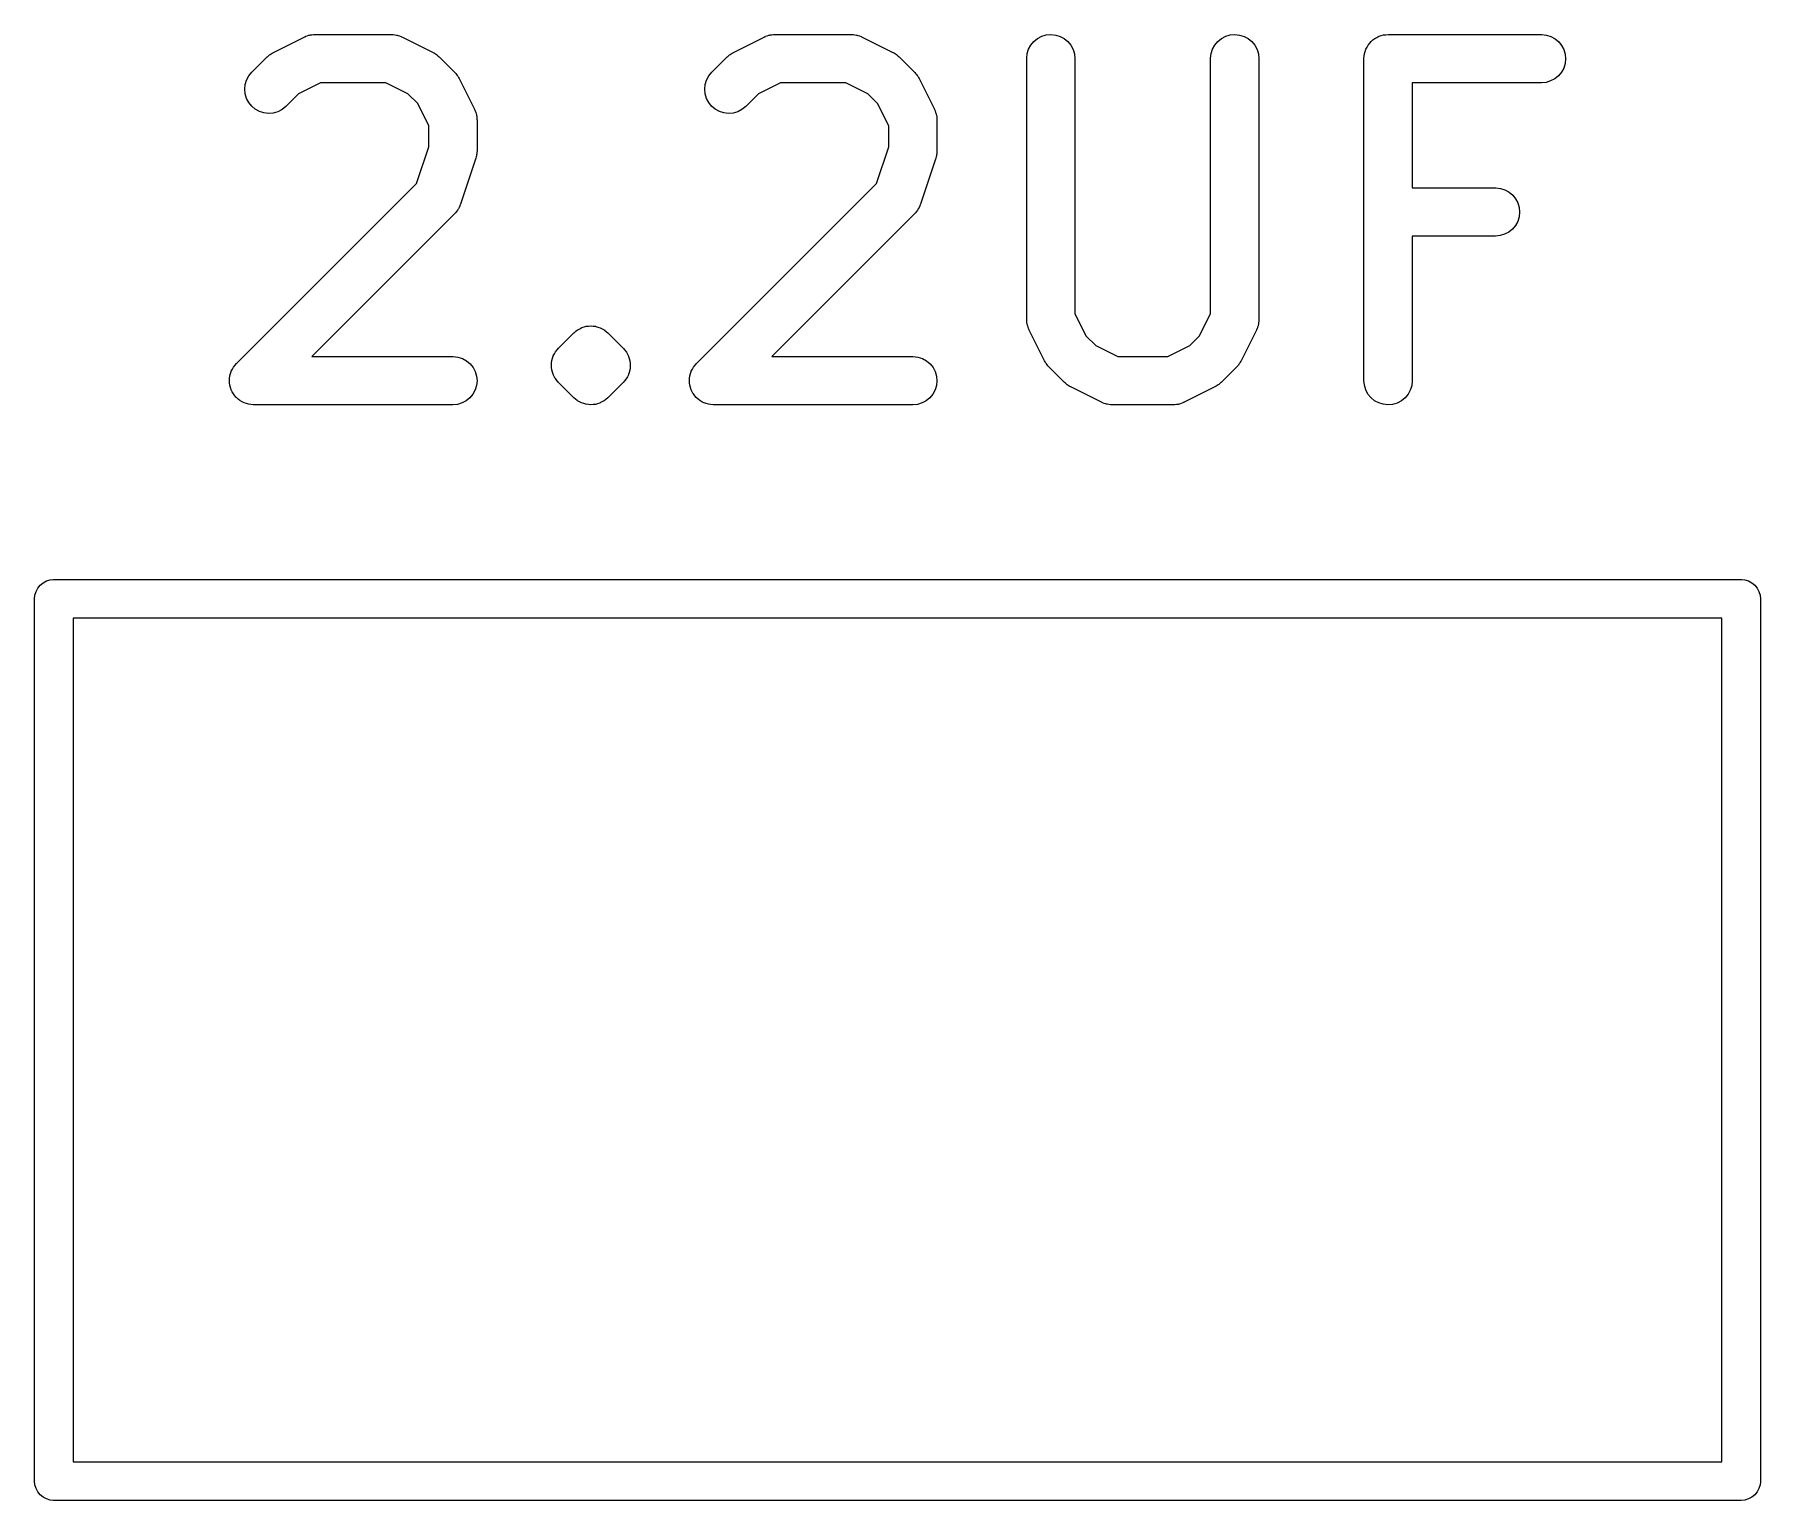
# Model space of a CAD drawing. Extents: x 34.9 to 107.5, y -97.9 to -39.6.
# Drawn here: x 62.83 to 68.19, y -46.64 to -42.09 of the extents above; entities that cross this region are included whole.
import ezdxf

# ---------------------------------------------------------------- set-up
doc = ezdxf.new("R2010")
doc.units = 0
doc.header["$MEASUREMENT"] = 0
doc.layers.add('BLACK', color=7, linetype='CONTINUOUS')

msp = doc.modelspace()

# ---------------------------------------------------------------- linework, layer by layer
at = {"layer": 'BLACK', "linetype": 'CONTINUOUS'}
for p, q in [((63.5737, -42.1449), (63.6689, -42.0973)), ((63.6689, -42.0973), (63.6699, -42.0968)), ((63.6699, -42.0968), (63.6719, -42.0961)), ((63.6719, -42.0961), (63.6739, -42.095)), ((63.6739, -42.095), (63.6788, -42.0936)), ((63.6788, -42.0936), (63.6836, -42.0918)), ((63.6836, -42.0918), (63.6858, -42.0914)), ((63.6858, -42.0914), (63.6879, -42.0908)), ((63.6879, -42.0908), (63.693, -42.0903)), ((63.693, -42.0903), (63.6981, -42.0895)), ((63.6981, -42.0895), (63.7003, -42.0896)), ((63.7003, -42.0896), (63.7025, -42.0894)), ((63.7025, -42.0894), (63.9406, -42.0894)), ((63.9406, -42.0894), (63.9416, -42.0894)), ((63.9416, -42.0894), (63.9438, -42.0896)), ((63.9438, -42.0896), (63.946, -42.0896)), ((63.946, -42.0896), (63.9511, -42.0904)), ((63.9511, -42.0904), (63.9562, -42.091)), ((63.9562, -42.091), (63.9583, -42.0917)), ((63.9583, -42.0917), (63.9604, -42.0921)), ((63.9604, -42.0921), (63.9652, -42.0939)), ((63.9652, -42.0939), (63.9701, -42.0954)), ((63.9701, -42.0954), (63.972, -42.0965)), ((63.972, -42.0965), (63.9741, -42.0973)), ((63.9741, -42.0973), (64.0694, -42.1449)), ((65.0023, -42.1449), (65.0975, -42.0973)), ((65.0975, -42.0973), (65.0984, -42.0968)), ((65.0984, -42.0968), (65.1005, -42.0961)), ((65.1005, -42.0961), (65.1025, -42.095)), ((65.1025, -42.095), (65.1074, -42.0936)), ((65.1074, -42.0936), (65.1122, -42.0918)), ((65.1122, -42.0918), (65.1144, -42.0914)), ((65.1144, -42.0914), (65.1165, -42.0908)), ((65.1165, -42.0908), (65.1216, -42.0903)), ((65.1216, -42.0903), (65.1266, -42.0895)), ((65.1266, -42.0895), (65.1289, -42.0896)), ((65.1289, -42.0896), (65.131, -42.0894)), ((65.131, -42.0894), (65.3691, -42.0894)), ((65.3691, -42.0894), (65.3702, -42.0894)), ((65.3702, -42.0894), (65.3724, -42.0896)), ((65.3724, -42.0896), (65.3746, -42.0896)), ((65.3746, -42.0896), (65.3796, -42.0904)), ((65.3796, -42.0904), (65.3847, -42.091)), ((65.3847, -42.091), (65.3868, -42.0917)), ((65.3868, -42.0917), (65.389, -42.0921)), ((65.389, -42.0921), (65.3938, -42.0939)), ((65.3938, -42.0939), (65.3987, -42.0954)), ((65.3987, -42.0954), (65.4006, -42.0965)), ((65.4006, -42.0965), (65.4027, -42.0973)), ((65.4027, -42.0973), (65.4979, -42.1449)), ((65.9193, -42.1348), (65.9263, -42.122)), ((65.9263, -42.122), (65.9357, -42.1108)), ((65.9357, -42.1108), (65.9471, -42.1016)), ((65.9471, -42.1016), (65.9601, -42.0948)), ((65.9601, -42.0948), (65.9741, -42.0907)), ((65.9741, -42.0907), (65.9887, -42.0894)), ((65.9887, -42.0894), (66.0033, -42.0909)), ((66.0033, -42.0909), (66.0173, -42.0952)), ((66.0173, -42.0952), (66.0301, -42.1022)), ((66.0301, -42.1022), (66.0414, -42.1115)), ((66.0414, -42.1115), (66.0507, -42.1229)), ((66.0507, -42.1229), (66.0575, -42.1358)), ((66.4907, -42.1348), (66.4977, -42.122)), ((66.4977, -42.122), (66.5071, -42.1108)), ((66.5071, -42.1108), (66.5186, -42.1016)), ((66.5186, -42.1016), (66.5315, -42.0948)), ((66.5315, -42.0948), (66.5456, -42.0907)), ((66.5456, -42.0907), (66.5601, -42.0894)), ((66.5601, -42.0894), (66.5747, -42.0909)), ((66.5747, -42.0909), (66.5887, -42.0952)), ((66.5887, -42.0952), (66.6016, -42.1022)), ((66.6016, -42.1022), (66.6128, -42.1115)), ((66.6128, -42.1115), (66.6221, -42.1229)), ((66.6221, -42.1229), (66.629, -42.1358)), ((66.9669, -42.1348), (66.9703, -42.1286)), ((66.9703, -42.1286), (66.9736, -42.1224)), ((66.9736, -42.1224), (66.9738, -42.1222)), ((66.9738, -42.1222), (66.9739, -42.122)), ((66.9739, -42.122), (66.9785, -42.1166)), ((66.9785, -42.1166), (66.983, -42.1112)), ((66.983, -42.1112), (66.9832, -42.111)), ((66.9832, -42.111), (66.9833, -42.1108)), ((66.9833, -42.1108), (66.9888, -42.1064)), ((66.9888, -42.1064), (66.9943, -42.1019)), ((66.9943, -42.1019), (66.9945, -42.1018)), ((66.9945, -42.1018), (66.9947, -42.1016)), ((66.9947, -42.1016), (67.001, -42.0984)), ((67.001, -42.0984), (67.0072, -42.095)), ((67.0072, -42.095), (67.0075, -42.095)), ((67.0075, -42.095), (67.0077, -42.0948)), ((67.0077, -42.0948), (67.0145, -42.0928)), ((67.0145, -42.0928), (67.0212, -42.0908)), ((67.0212, -42.0908), (67.0215, -42.0908)), ((67.0215, -42.0908), (67.0218, -42.0907)), ((67.0218, -42.0907), (67.0288, -42.0901)), ((67.0288, -42.0901), (67.0358, -42.0894)), ((67.0358, -42.0894), (67.512, -42.0894)), ((67.512, -42.0894), (67.513, -42.0894)), ((67.513, -42.0894), (67.5276, -42.091)), ((67.5276, -42.091), (67.5415, -42.0954)), ((67.5415, -42.0954), (67.5544, -42.1025)), ((67.5544, -42.1025), (67.5656, -42.1119)), ((67.5656, -42.1119), (67.5748, -42.1233)), ((67.5748, -42.1233), (67.5815, -42.1363)), ((63.5066, -42.2066), (63.5542, -42.159)), ((63.5542, -42.159), (63.5549, -42.1582)), ((63.5549, -42.1582), (63.5582, -42.1556)), ((63.5582, -42.1556), (63.5613, -42.1527)), ((63.5613, -42.1527), (63.564, -42.151)), ((63.564, -42.151), (63.5664, -42.1491)), ((63.5664, -42.1491), (63.5701, -42.1472)), ((63.5701, -42.1472), (63.5737, -42.1449)), ((64.0694, -42.1449), (64.0703, -42.1454)), ((64.0703, -42.1454), (64.0738, -42.1477)), ((64.0738, -42.1477), (64.0775, -42.1497)), ((64.0775, -42.1497), (64.0799, -42.1517)), ((64.0799, -42.1517), (64.0826, -42.1534)), ((64.0826, -42.1534), (64.0856, -42.1563)), ((64.0856, -42.1563), (64.0888, -42.159)), ((64.0888, -42.159), (64.1365, -42.2066)), ((64.9352, -42.2066), (64.9828, -42.159)), ((64.9828, -42.159), (64.9835, -42.1582)), ((64.9835, -42.1582), (64.9868, -42.1556)), ((64.9868, -42.1556), (64.9899, -42.1527)), ((64.9899, -42.1527), (64.9925, -42.151)), ((64.9925, -42.151), (64.995, -42.1491)), ((64.995, -42.1491), (64.9987, -42.1472)), ((64.9987, -42.1472), (65.0023, -42.1449)), ((65.4979, -42.1449), (65.4989, -42.1454)), ((65.4989, -42.1454), (65.5024, -42.1477)), ((65.5024, -42.1477), (65.5061, -42.1497)), ((65.5061, -42.1497), (65.5085, -42.1517)), ((65.5085, -42.1517), (65.5111, -42.1534)), ((65.5111, -42.1534), (65.5142, -42.1563)), ((65.5142, -42.1563), (65.5174, -42.159)), ((65.5174, -42.159), (65.565, -42.2066)), ((65.9132, -42.1633), (65.9148, -42.1488)), ((65.9132, -42.1644), (65.9132, -42.1633)), ((65.9132, -42.9739), (65.9132, -42.1644)), ((65.9148, -42.1488), (65.9193, -42.1348)), ((66.0575, -42.1358), (66.0618, -42.1498)), ((66.0618, -42.1498), (66.0632, -42.1644)), ((66.0632, -42.1644), (66.0632, -42.9562)), ((66.4846, -42.1633), (66.4863, -42.1488)), ((66.4846, -42.1644), (66.4846, -42.1633)), ((66.4846, -42.9562), (66.4846, -42.1644)), ((66.4863, -42.1488), (66.4907, -42.1348)), ((66.629, -42.1358), (66.6332, -42.1498)), ((66.6332, -42.1498), (66.6346, -42.1644)), ((66.6346, -42.1644), (66.6346, -42.9739)), ((66.9608, -42.1633), (66.9616, -42.1563)), ((66.9608, -42.1638), (66.9608, -42.1633)), ((66.9608, -42.1639), (66.9608, -42.1638)), ((66.9608, -42.1644), (66.9608, -42.1639)), ((66.9608, -42.1639), (66.9608, -42.1639)), ((66.9608, -43.1644), (66.9608, -42.1644)), ((66.9616, -42.1563), (66.9623, -42.1493)), ((66.9623, -42.1493), (66.9624, -42.149)), ((66.9624, -42.1488), (66.9646, -42.1421)), ((66.9624, -42.149), (66.9624, -42.1488)), ((66.9646, -42.1421), (66.9667, -42.1353)), ((66.9667, -42.1353), (66.9668, -42.1351)), ((66.9668, -42.1351), (66.9669, -42.1348)), ((67.5855, -42.1795), (67.5811, -42.1934)), ((67.5815, -42.1363), (67.5857, -42.1503)), ((67.587, -42.1649), (67.5855, -42.1795)), ((67.5857, -42.1503), (67.587, -42.1649)), ((63.4861, -42.2448), (63.4904, -42.2308)), ((63.4904, -42.2308), (63.4973, -42.2179)), ((63.4973, -42.2179), (63.5066, -42.2066)), ((63.7202, -42.2394), (63.6517, -42.2736)), ((63.9229, -42.2394), (63.7202, -42.2394)), ((63.9914, -42.2736), (63.9229, -42.2394)), ((64.1365, -42.2066), (64.1372, -42.2073)), ((64.1372, -42.2073), (64.1398, -42.2106)), ((64.1398, -42.2106), (64.1427, -42.2137)), ((64.1427, -42.2137), (64.1444, -42.2163)), ((64.1444, -42.2163), (64.1463, -42.2188)), ((64.1463, -42.2188), (64.1483, -42.2225)), ((64.1483, -42.2225), (64.1505, -42.2261)), ((64.1505, -42.2261), (64.1981, -42.3213)), ((64.9147, -42.2448), (64.9189, -42.2308)), ((64.9189, -42.2308), (64.9259, -42.2179)), ((64.9259, -42.2179), (64.9352, -42.2066)), ((65.1488, -42.2394), (65.0802, -42.2736)), ((65.3514, -42.2394), (65.1488, -42.2394)), ((65.42, -42.2736), (65.3514, -42.2394)), ((65.565, -42.2066), (65.5658, -42.2073)), ((65.5658, -42.2073), (65.5684, -42.2106)), ((65.5684, -42.2106), (65.5713, -42.2137)), ((65.5713, -42.2137), (65.573, -42.2163)), ((65.573, -42.2163), (65.5749, -42.2188)), ((65.5749, -42.2188), (65.5768, -42.2225)), ((65.5768, -42.2225), (65.5791, -42.2261)), ((65.5791, -42.2261), (65.6267, -42.3213)), ((67.512, -42.2394), (67.1108, -42.2394)), ((67.1108, -42.2394), (67.1108, -42.5656)), ((67.5266, -42.238), (67.512, -42.2394)), ((67.5406, -42.2337), (67.5266, -42.238)), ((67.5535, -42.2268), (67.5406, -42.2337)), ((67.5648, -42.2176), (67.5535, -42.2268)), ((67.5742, -42.2063), (67.5648, -42.2176)), ((67.5811, -42.1934), (67.5742, -42.2063)), ((63.4846, -42.2594), (63.4861, -42.2448)), ((63.486, -42.2739), (63.4846, -42.2594)), ((63.4902, -42.288), (63.486, -42.2739)), ((63.497, -42.3009), (63.4902, -42.288)), ((63.6517, -42.2736), (63.6127, -42.3127)), ((64.0218, -42.304), (63.9914, -42.2736)), ((64.9132, -42.2594), (64.9147, -42.2448)), ((64.9146, -42.2739), (64.9132, -42.2594)), ((64.9187, -42.288), (64.9146, -42.2739)), ((64.9256, -42.3009), (64.9187, -42.288)), ((65.0802, -42.2736), (65.0412, -42.3127)), ((65.4504, -42.304), (65.42, -42.2736)), ((63.5062, -42.3123), (63.497, -42.3009)), ((63.5175, -42.3217), (63.5062, -42.3123)), ((63.5303, -42.3287), (63.5175, -42.3217)), ((63.5443, -42.333), (63.5303, -42.3287)), ((63.5588, -42.3346), (63.5443, -42.333)), ((63.5734, -42.3333), (63.5588, -42.3346)), ((63.5875, -42.3293), (63.5734, -42.3333)), ((63.6005, -42.3225), (63.5875, -42.3293)), ((63.6119, -42.3134), (63.6005, -42.3225)), ((63.6127, -42.3127), (63.6119, -42.3134)), ((64.056, -42.3726), (64.0218, -42.304)), ((64.1981, -42.3213), (64.1986, -42.3223)), ((64.1986, -42.3223), (64.1994, -42.3243)), ((64.1994, -42.3243), (64.2004, -42.3263)), ((64.2004, -42.3263), (64.2019, -42.3312)), ((64.2019, -42.3312), (64.2036, -42.336)), ((64.2036, -42.336), (64.204, -42.3382)), ((64.204, -42.3382), (64.2046, -42.3403)), ((64.2046, -42.3403), (64.2051, -42.3454)), ((64.2051, -42.3454), (64.2059, -42.3505)), ((64.9348, -42.3123), (64.9256, -42.3009)), ((64.946, -42.3217), (64.9348, -42.3123)), ((64.9589, -42.3287), (64.946, -42.3217)), ((64.9729, -42.333), (64.9589, -42.3287)), ((64.9874, -42.3346), (64.9729, -42.333)), ((65.002, -42.3333), (64.9874, -42.3346)), ((65.016, -42.3293), (65.002, -42.3333)), ((65.029, -42.3225), (65.016, -42.3293)), ((65.0405, -42.3134), (65.029, -42.3225)), ((65.0412, -42.3127), (65.0405, -42.3134)), ((65.4846, -42.3726), (65.4504, -42.304)), ((65.6267, -42.3213), (65.6272, -42.3223)), ((65.6272, -42.3223), (65.6279, -42.3243)), ((65.6279, -42.3243), (65.629, -42.3263)), ((65.629, -42.3263), (65.6304, -42.3312)), ((65.6304, -42.3312), (65.6322, -42.336)), ((65.6322, -42.336), (65.6326, -42.3382)), ((65.6326, -42.3382), (65.6332, -42.3403)), ((65.6332, -42.3403), (65.6337, -42.3454)), ((65.6337, -42.3454), (65.6345, -42.3505)), ((64.056, -42.4379), (64.056, -42.3726)), ((64.2059, -42.3505), (64.2058, -42.3527)), ((64.2058, -42.3527), (64.206, -42.3549)), ((64.206, -42.3549), (64.206, -42.4501)), ((65.4846, -42.4379), (65.4846, -42.3726)), ((65.6345, -42.3505), (65.6344, -42.3527)), ((65.6344, -42.3527), (65.6346, -42.3549)), ((65.6346, -42.3549), (65.6346, -42.4501)), ((64.0179, -42.5524), (64.056, -42.4379)), ((64.2056, -42.4553), (64.2054, -42.4595)), ((64.206, -42.4511), (64.2056, -42.4553)), ((64.206, -42.4501), (64.206, -42.4511)), ((65.4464, -42.5524), (65.4846, -42.4379)), ((65.6341, -42.4553), (65.634, -42.4595)), ((65.6346, -42.4511), (65.6341, -42.4553)), ((65.6346, -42.4501), (65.6346, -42.4511)), ((64.2022, -42.4738), (64.1546, -42.6167)), ((64.2031, -42.4697), (64.2022, -42.4738)), ((64.2044, -42.4657), (64.2031, -42.4697)), ((64.2048, -42.4626), (64.2044, -42.4657)), ((64.2054, -42.4595), (64.2048, -42.4626)), ((65.6308, -42.4738), (65.5832, -42.6167)), ((65.6317, -42.4697), (65.6308, -42.4738)), ((65.633, -42.4657), (65.6317, -42.4697)), ((65.6333, -42.4626), (65.633, -42.4657)), ((65.634, -42.4595), (65.6333, -42.4626)), ((63.459, -43.1113), (64.0179, -42.5524)), ((64.8875, -43.1113), (65.4464, -42.5524)), ((64.1546, -42.6167), (64.1542, -42.6177)), ((65.5832, -42.6167), (65.5828, -42.6177)), ((67.1108, -42.5656), (67.3691, -42.5656)), ((67.3691, -42.5656), (67.3702, -42.5656)), ((67.3702, -42.5656), (67.3847, -42.5672)), ((67.3847, -42.5672), (67.3987, -42.5716)), ((67.3987, -42.5716), (67.4115, -42.5787)), ((67.4115, -42.5787), (67.4227, -42.5881)), ((67.4227, -42.5881), (67.4319, -42.5995)), ((67.4319, -42.5995), (67.4387, -42.6125)), ((67.4387, -42.6125), (67.4428, -42.6265)), ((64.1365, -42.646), (63.6931, -43.0894)), ((64.1379, -42.6443), (64.1365, -42.646)), ((64.1395, -42.6428), (64.1379, -42.6443)), ((64.1425, -42.6386), (64.1395, -42.6428)), ((64.1458, -42.6347), (64.1425, -42.6386)), ((64.1468, -42.6327), (64.1458, -42.6347)), ((64.1481, -42.6309), (64.1468, -42.6327)), ((64.1502, -42.6263), (64.1481, -42.6309)), ((64.1527, -42.6218), (64.1502, -42.6263)), ((64.1533, -42.6197), (64.1527, -42.6218)), ((64.1542, -42.6177), (64.1533, -42.6197)), ((65.565, -42.646), (65.1216, -43.0894)), ((65.5664, -42.6443), (65.565, -42.646)), ((65.5681, -42.6428), (65.5664, -42.6443)), ((65.5711, -42.6386), (65.5681, -42.6428)), ((65.5743, -42.6347), (65.5711, -42.6386)), ((65.5754, -42.6327), (65.5743, -42.6347)), ((65.5767, -42.6309), (65.5754, -42.6327)), ((65.5788, -42.6263), (65.5767, -42.6309)), ((65.5812, -42.6218), (65.5788, -42.6263)), ((65.5819, -42.6197), (65.5812, -42.6218)), ((65.5828, -42.6177), (65.5819, -42.6197)), ((67.4383, -42.6696), (67.4313, -42.6825)), ((67.4426, -42.6557), (67.4383, -42.6696)), ((67.4441, -42.6411), (67.4426, -42.6557)), ((67.4428, -42.6265), (67.4441, -42.6411)), ((67.3691, -42.7156), (67.1108, -42.7156)), ((67.1108, -42.7156), (67.1108, -43.1644)), ((67.3837, -42.7141), (67.3691, -42.7156)), ((67.3977, -42.7099), (67.3837, -42.7141)), ((67.4106, -42.703), (67.3977, -42.7099)), ((67.422, -42.6938), (67.4106, -42.703)), ((67.4313, -42.6825), (67.422, -42.6938)), ((65.9134, -42.9761), (65.9132, -42.9739)), ((65.9133, -42.9783), (65.9134, -42.9761)), ((65.9141, -42.9834), (65.9133, -42.9783)), ((65.9146, -42.9885), (65.9141, -42.9834)), ((65.9153, -42.9906), (65.9146, -42.9885)), ((65.9156, -42.9928), (65.9153, -42.9906)), ((66.0632, -42.9562), (66.0974, -43.0247)), ((66.4504, -43.0247), (66.4846, -42.9562)), ((66.6323, -42.9916), (66.6319, -42.9938)), ((66.633, -42.9895), (66.6323, -42.9916)), ((66.6336, -42.9844), (66.633, -42.9895)), ((66.6344, -42.9794), (66.6336, -42.9844)), ((66.6346, -42.975), (66.6344, -42.9771)), ((66.6344, -42.9771), (66.6344, -42.9794)), ((66.6346, -42.9739), (66.6346, -42.975)), ((64.459, -43.0637), (64.5066, -43.0161)), ((64.5066, -43.0161), (64.5069, -43.0158)), ((64.5069, -43.0158), (64.507, -43.0157)), ((64.507, -43.0157), (64.5071, -43.0156)), ((64.507, -43.0157), (64.507, -43.0157)), ((64.5071, -43.0156), (64.5072, -43.0155)), ((64.5071, -43.0156), (64.5071, -43.0156)), ((64.5072, -43.0155), (64.5073, -43.0154)), ((64.5073, -43.0154), (64.5128, -43.011)), ((64.5128, -43.011), (64.5183, -43.0065)), ((64.5183, -43.0065), (64.5185, -43.0065)), ((64.5185, -43.0065), (64.5186, -43.0064)), ((64.5186, -43.0064), (64.5187, -43.0063)), ((64.5187, -43.0063), (64.5188, -43.0062)), ((64.5188, -43.0062), (64.525, -43.003)), ((64.525, -43.003), (64.5313, -42.9997)), ((64.5313, -42.9997), (64.5314, -42.9997)), ((64.5314, -42.9997), (64.5315, -42.9996)), ((64.5315, -42.9996), (64.5317, -42.9996)), ((64.5317, -42.9996), (64.5318, -42.9995)), ((64.5318, -42.9995), (64.5385, -42.9975)), ((64.5385, -42.9975), (64.5453, -42.9955)), ((64.5453, -42.9955), (64.5454, -42.9955)), ((64.5454, -42.9955), (64.5456, -42.9955)), ((64.5456, -42.9955), (64.5457, -42.9955)), ((64.5457, -42.9955), (64.5458, -42.9954)), ((64.5458, -42.9954), (64.5528, -42.9948)), ((64.5528, -42.9948), (64.5599, -42.9941)), ((64.5599, -42.9941), (64.56, -42.9942)), ((64.56, -42.9942), (64.5601, -42.9941)), ((64.5601, -42.9941), (64.5603, -42.9942)), ((64.5603, -42.9942), (64.5604, -42.9941)), ((64.5604, -42.9941), (64.5673, -42.9949)), ((64.5673, -42.9949), (64.5744, -42.9956)), ((64.5744, -42.9956), (64.5746, -42.9957)), ((64.5746, -42.9957), (64.5747, -42.9957)), ((64.5747, -42.9957), (64.5748, -42.9957)), ((64.5748, -42.9957), (64.575, -42.9957)), ((64.575, -42.9957), (64.5815, -42.9978)), ((64.5815, -42.9978), (64.5816, -42.9978)), ((64.5816, -42.9978), (64.5884, -42.9999)), ((64.5884, -42.9999), (64.5886, -43)), ((64.5886, -43), (64.5887, -43)), ((64.5887, -43), (64.5888, -43.0001)), ((64.5888, -43.0001), (64.5889, -43.0001)), ((64.5889, -43.0001), (64.595, -43.0034)), ((64.595, -43.0034), (64.6013, -43.0068)), ((64.6013, -43.0068), (64.6014, -43.0069)), ((64.6014, -43.0069), (64.6016, -43.007)), ((64.6016, -43.007), (64.6017, -43.007)), ((64.6017, -43.007), (64.6018, -43.0071)), ((64.6018, -43.0071), (64.6072, -43.0116)), ((64.6072, -43.0116), (64.6127, -43.0161)), ((64.6127, -43.0161), (64.6603, -43.0637)), ((65.9174, -42.9976), (65.9156, -42.9928)), ((65.9188, -43.0025), (65.9174, -42.9976)), ((65.9199, -43.0044), (65.9188, -43.0025)), ((65.9206, -43.0065), (65.9199, -43.0044)), ((65.9211, -43.0074), (65.9206, -43.0065)), ((65.9687, -43.1027), (65.9211, -43.0074)), ((66.0974, -43.0247), (66.1279, -43.0551)), ((66.42, -43.0551), (66.4504, -43.0247)), ((66.6267, -43.0074), (66.5791, -43.1027)), ((66.6275, -43.0054), (66.6267, -43.0074)), ((66.6286, -43.0035), (66.6275, -43.0054)), ((66.6301, -42.9986), (66.6286, -43.0035)), ((66.6319, -42.9938), (66.6301, -42.9986)), ((63.6931, -43.0894), (64.131, -43.0894)), ((64.131, -43.0894), (64.1321, -43.0894)), ((64.1321, -43.0894), (64.1466, -43.091)), ((64.1466, -43.091), (64.1606, -43.0954)), ((64.1606, -43.0954), (64.1734, -43.1025)), ((64.4386, -43.1014), (64.4407, -43.0947)), ((64.4407, -43.0947), (64.4428, -43.0879)), ((64.4428, -43.0879), (64.4429, -43.0877)), ((64.4429, -43.0877), (64.443, -43.0875)), ((64.443, -43.0875), (64.4464, -43.0812)), ((64.4464, -43.0812), (64.4497, -43.075)), ((64.4497, -43.075), (64.4498, -43.0748)), ((64.4498, -43.0748), (64.45, -43.0746)), ((64.45, -43.0746), (64.4545, -43.0691)), ((64.4545, -43.0691), (64.459, -43.0637)), ((64.6603, -43.0637), (64.6606, -43.0641)), ((64.6606, -43.0641), (64.6606, -43.0641)), ((64.6606, -43.0641), (64.6606, -43.0641)), ((64.6606, -43.0641), (64.661, -43.0645)), ((64.661, -43.0645), (64.6654, -43.07)), ((64.6654, -43.07), (64.6699, -43.0755)), ((64.6699, -43.0755), (64.67, -43.0757)), ((64.67, -43.0757), (64.6701, -43.0759)), ((64.6701, -43.0759), (64.6734, -43.0822)), ((64.6734, -43.0822), (64.6767, -43.0884)), ((64.6767, -43.0884), (64.6768, -43.0887)), ((64.6768, -43.0887), (64.6769, -43.0889)), ((64.6769, -43.0889), (64.6789, -43.0957)), ((64.6789, -43.0957), (64.6809, -43.1024)), ((65.1216, -43.0894), (65.5596, -43.0894)), ((65.5596, -43.0894), (65.5607, -43.0894)), ((65.5607, -43.0894), (65.5752, -43.091)), ((65.5752, -43.091), (65.5892, -43.0954)), ((65.5892, -43.0954), (65.602, -43.1025)), ((66.1279, -43.0551), (66.1964, -43.0894)), ((66.1964, -43.0894), (66.3514, -43.0894)), ((66.3514, -43.0894), (66.42, -43.0551)), ((63.4377, -43.1568), (63.4385, -43.1496)), ((63.4385, -43.1493), (63.4407, -43.1424)), ((63.4385, -43.1494), (63.4385, -43.1493)), ((63.4385, -43.1496), (63.4385, -43.1494)), ((63.4407, -43.1424), (63.4428, -43.1356)), ((63.4428, -43.1354), (63.4429, -43.1353)), ((63.4428, -43.1356), (63.4428, -43.1354)), ((63.4429, -43.1353), (63.4463, -43.1289)), ((63.4463, -43.1289), (63.4497, -43.1227)), ((63.4497, -43.1227), (63.4498, -43.1226)), ((63.4498, -43.1224), (63.4545, -43.1167)), ((63.4498, -43.1226), (63.4498, -43.1224)), ((63.4545, -43.1167), (63.459, -43.1113)), ((64.1734, -43.1025), (64.1846, -43.1119)), ((64.1846, -43.1119), (64.1938, -43.1233)), ((64.1938, -43.1233), (64.2006, -43.1363)), ((64.2006, -43.1363), (64.2047, -43.1503)), ((64.2047, -43.1503), (64.206, -43.1649)), ((64.437, -43.116), (64.4378, -43.109)), ((64.437, -43.1162), (64.437, -43.116)), ((64.437, -43.1165), (64.437, -43.1162)), ((64.4377, -43.1235), (64.437, -43.1165)), ((64.4383, -43.1306), (64.4377, -43.1235)), ((64.4378, -43.109), (64.4385, -43.1019)), ((64.4384, -43.1308), (64.4383, -43.1306)), ((64.4384, -43.1311), (64.4384, -43.1308)), ((64.4404, -43.1378), (64.4384, -43.1311)), ((64.4385, -43.1019), (64.4386, -43.1017)), ((64.4386, -43.1017), (64.4386, -43.1014)), ((64.4424, -43.1446), (64.4404, -43.1378)), ((64.4425, -43.1448), (64.4424, -43.1446)), ((64.4426, -43.1451), (64.4425, -43.1448)), ((64.4459, -43.1514), (64.4426, -43.1451)), ((64.4491, -43.1576), (64.4459, -43.1514)), ((64.6729, -43.1522), (64.6696, -43.1585)), ((64.6763, -43.1461), (64.6729, -43.1522)), ((64.6764, -43.1458), (64.6763, -43.1461)), ((64.6765, -43.1456), (64.6764, -43.1458)), ((64.6786, -43.1387), (64.6765, -43.1456)), ((64.6807, -43.1321), (64.6786, -43.1387)), ((64.6808, -43.1316), (64.6807, -43.1318)), ((64.6807, -43.1318), (64.6807, -43.1321)), ((64.6815, -43.1244), (64.6808, -43.1316)), ((64.6809, -43.1024), (64.6809, -43.1027)), ((64.6809, -43.1027), (64.681, -43.103)), ((64.681, -43.103), (64.6816, -43.11)), ((64.6822, -43.1175), (64.6815, -43.1244)), ((64.6816, -43.11), (64.6822, -43.117)), ((64.6822, -43.117), (64.6822, -43.1173)), ((64.6822, -43.1173), (64.6822, -43.1175)), ((64.8663, -43.1568), (64.8671, -43.1496)), ((64.8671, -43.1493), (64.8692, -43.1424)), ((64.8671, -43.1494), (64.8671, -43.1493)), ((64.8671, -43.1496), (64.8671, -43.1494)), ((64.8692, -43.1424), (64.8713, -43.1356)), ((64.8713, -43.1356), (64.8714, -43.1354)), ((64.8714, -43.1353), (64.8749, -43.1289)), ((64.8714, -43.1354), (64.8714, -43.1353)), ((64.8749, -43.1289), (64.8782, -43.1227)), ((64.8782, -43.1227), (64.8783, -43.1226)), ((64.8783, -43.1226), (64.8784, -43.1224)), ((64.8784, -43.1224), (64.8831, -43.1167)), ((64.8831, -43.1167), (64.8875, -43.1113)), ((65.602, -43.1025), (65.6132, -43.1119)), ((65.6132, -43.1119), (65.6224, -43.1233)), ((65.6224, -43.1233), (65.6292, -43.1363)), ((65.6292, -43.1363), (65.6333, -43.1503)), ((65.6333, -43.1503), (65.6346, -43.1649)), ((65.971, -43.1063), (65.9687, -43.1027)), ((65.9729, -43.11), (65.971, -43.1063)), ((65.9749, -43.1124), (65.9729, -43.11)), ((65.9765, -43.1151), (65.9749, -43.1124)), ((65.9794, -43.1181), (65.9765, -43.1151)), ((65.982, -43.1214), (65.9794, -43.1181)), ((65.9828, -43.1222), (65.982, -43.1214)), ((66.0304, -43.1698), (65.9828, -43.1222)), ((66.565, -43.1222), (66.5174, -43.1698)), ((66.5677, -43.1189), (66.565, -43.1222)), ((66.5706, -43.1159), (66.5677, -43.1189)), ((66.5723, -43.1133), (66.5706, -43.1159)), ((66.5743, -43.1109), (66.5723, -43.1133)), ((66.5763, -43.1072), (66.5743, -43.1109)), ((66.5786, -43.1036), (66.5763, -43.1072)), ((66.5791, -43.1027), (66.5786, -43.1036)), ((63.437, -43.1639), (63.4377, -43.1568)), ((63.437, -43.164), (63.437, -43.1639)), ((63.437, -43.1641), (63.437, -43.164)), ((63.4377, -43.1713), (63.437, -43.1641)), ((63.4383, -43.1784), (63.4377, -43.1713)), ((63.4384, -43.1786), (63.4383, -43.1784)), ((63.4384, -43.1787), (63.4384, -43.1786)), ((63.4404, -43.1856), (63.4384, -43.1787)), ((63.4425, -43.1925), (63.4404, -43.1856)), ((63.4425, -43.1926), (63.4425, -43.1925)), ((63.4426, -43.1927), (63.4425, -43.1926)), ((63.446, -43.1993), (63.4426, -43.1927)), ((63.4492, -43.2054), (63.446, -43.1993)), ((63.4493, -43.2055), (63.4492, -43.2054)), ((63.4494, -43.2057), (63.4493, -43.2055)), ((63.454, -43.2113), (63.4494, -43.2057)), ((64.1932, -43.2063), (64.1839, -43.2176)), ((64.2002, -43.1934), (64.1932, -43.2063)), ((64.2045, -43.1795), (64.2002, -43.1934)), ((64.206, -43.1649), (64.2045, -43.1795)), ((64.4493, -43.1578), (64.4491, -43.1576)), ((64.4494, -43.158), (64.4493, -43.1578)), ((64.4538, -43.1635), (64.4494, -43.158)), ((64.4582, -43.169), (64.4538, -43.1635)), ((64.4586, -43.1694), (64.4582, -43.169)), ((64.459, -43.1698), (64.4586, -43.1694)), ((64.4586, -43.1694), (64.4586, -43.1694)), ((64.4586, -43.1694), (64.4586, -43.1694)), ((64.5066, -43.2174), (64.459, -43.1698)), ((64.6603, -43.1698), (64.6127, -43.2174)), ((64.6648, -43.1643), (64.6603, -43.1698)), ((64.6693, -43.1589), (64.6648, -43.1643)), ((64.6694, -43.1587), (64.6693, -43.1589)), ((64.6696, -43.1585), (64.6694, -43.1587)), ((64.8656, -43.1639), (64.8663, -43.1568)), ((64.8656, -43.164), (64.8656, -43.1639)), ((64.8656, -43.1641), (64.8656, -43.164)), ((64.8662, -43.1713), (64.8656, -43.1641)), ((64.8669, -43.1784), (64.8662, -43.1713)), ((64.8669, -43.1786), (64.8669, -43.1784)), ((64.8669, -43.1787), (64.8669, -43.1786)), ((64.869, -43.1856), (64.8669, -43.1787)), ((64.871, -43.1925), (64.869, -43.1856)), ((64.8711, -43.1926), (64.871, -43.1925)), ((64.8711, -43.1927), (64.8711, -43.1926)), ((64.8746, -43.1993), (64.8711, -43.1927)), ((64.8778, -43.2054), (64.8746, -43.1993)), ((64.8779, -43.2055), (64.8778, -43.2054)), ((64.878, -43.2057), (64.8779, -43.2055)), ((64.8825, -43.2113), (64.878, -43.2057)), ((65.6218, -43.2063), (65.6125, -43.2176)), ((65.6288, -43.1934), (65.6218, -43.2063)), ((65.6331, -43.1795), (65.6288, -43.1934)), ((65.6346, -43.1649), (65.6331, -43.1795)), ((66.0336, -43.1725), (66.0304, -43.1698)), ((66.0367, -43.1754), (66.0336, -43.1725)), ((66.0393, -43.1771), (66.0367, -43.1754)), ((66.0417, -43.1791), (66.0393, -43.1771)), ((66.0454, -43.1811), (66.0417, -43.1791)), ((66.049, -43.1834), (66.0454, -43.1811)), ((66.0499, -43.1838), (66.049, -43.1834)), ((66.1451, -43.2315), (66.0499, -43.1838)), ((66.4979, -43.1838), (66.4027, -43.2315)), ((66.5015, -43.1816), (66.4979, -43.1838)), ((66.5052, -43.1797), (66.5015, -43.1816)), ((66.5077, -43.1777), (66.5052, -43.1797)), ((66.5103, -43.1761), (66.5077, -43.1777)), ((66.5134, -43.1732), (66.5103, -43.1761)), ((66.5167, -43.1705), (66.5134, -43.1732)), ((66.5174, -43.1698), (66.5167, -43.1705)), ((66.9622, -43.1789), (66.9608, -43.1644)), ((66.9665, -43.193), (66.9622, -43.1789)), ((66.9733, -43.2059), (66.9665, -43.193)), ((66.9826, -43.2172), (66.9733, -43.2059)), ((67.1047, -43.1939), (67.0977, -43.2068)), ((67.1092, -43.18), (67.1047, -43.1939)), ((67.1108, -43.1654), (67.1092, -43.18)), ((67.1108, -43.1644), (67.1108, -43.1654)), ((63.4584, -43.2169), (63.454, -43.2113)), ((63.4585, -43.2169), (63.4584, -43.2169)), ((63.4586, -43.217), (63.4585, -43.2169)), ((63.4641, -43.2216), (63.4586, -43.217)), ((63.4696, -43.2263), (63.4641, -43.2216)), ((63.4697, -43.2263), (63.4696, -43.2263)), ((63.4698, -43.2264), (63.4697, -43.2263)), ((63.4762, -43.2299), (63.4698, -43.2264)), ((63.4825, -43.2333), (63.4762, -43.2299)), ((63.4826, -43.2334), (63.4825, -43.2333)), ((63.4827, -43.2334), (63.4826, -43.2334)), ((63.4896, -43.2356), (63.4827, -43.2334)), ((63.4964, -43.2377), (63.4896, -43.2356)), ((63.4965, -43.2378), (63.4964, -43.2377)), ((63.4967, -43.2378), (63.4965, -43.2378)), ((63.5038, -43.2386), (63.4967, -43.2378)), ((63.511, -43.2394), (63.5038, -43.2386)), ((63.5112, -43.2394), (63.511, -43.2394)), ((63.512, -43.2394), (63.5112, -43.2394)), ((63.5112, -43.2394), (63.5112, -43.2394)), ((63.5112, -43.2394), (63.5112, -43.2394)), ((64.131, -43.2394), (63.512, -43.2394)), ((64.1456, -43.238), (64.131, -43.2394)), ((64.1596, -43.2337), (64.1456, -43.238)), ((64.1726, -43.2268), (64.1596, -43.2337)), ((64.1839, -43.2176), (64.1726, -43.2268)), ((64.512, -43.2219), (64.5066, -43.2174)), ((64.5175, -43.2264), (64.512, -43.2219)), ((64.5176, -43.2265), (64.5175, -43.2264)), ((64.5177, -43.2266), (64.5176, -43.2265)), ((64.5178, -43.2266), (64.5177, -43.2266)), ((64.5179, -43.2267), (64.5178, -43.2266)), ((64.524, -43.23), (64.5179, -43.2267)), ((64.5303, -43.2334), (64.524, -43.23)), ((64.5304, -43.2335), (64.5303, -43.2334)), ((64.5306, -43.2335), (64.5304, -43.2335)), ((64.5307, -43.2336), (64.5306, -43.2335)), ((64.5308, -43.2336), (64.5307, -43.2336)), ((64.5375, -43.2357), (64.5308, -43.2336)), ((64.5443, -43.2378), (64.5375, -43.2357)), ((64.5444, -43.2378), (64.5443, -43.2378)), ((64.5445, -43.2378), (64.5444, -43.2378)), ((64.5447, -43.2379), (64.5445, -43.2378)), ((64.5448, -43.2379), (64.5447, -43.2379)), ((64.5518, -43.2386), (64.5448, -43.2379)), ((64.5588, -43.2394), (64.5518, -43.2386)), ((64.559, -43.2394), (64.5588, -43.2394)), ((64.5591, -43.2394), (64.559, -43.2394)), ((64.5592, -43.2394), (64.5591, -43.2394)), ((64.5594, -43.2394), (64.5592, -43.2394)), ((64.5663, -43.2387), (64.5594, -43.2394)), ((64.5734, -43.2381), (64.5663, -43.2387)), ((64.5735, -43.2381), (64.5734, -43.2381)), ((64.5737, -43.2381), (64.5735, -43.2381)), ((64.5738, -43.238), (64.5737, -43.2381)), ((64.5739, -43.238), (64.5738, -43.238)), ((64.5806, -43.236), (64.5739, -43.238)), ((64.5875, -43.234), (64.5806, -43.236)), ((64.5876, -43.234), (64.5875, -43.234)), ((64.5877, -43.2339), (64.5876, -43.234)), ((64.5878, -43.2339), (64.5877, -43.2339)), ((64.588, -43.2338), (64.5878, -43.2339)), ((64.5941, -43.2306), (64.588, -43.2338)), ((64.6005, -43.2273), (64.5941, -43.2306)), ((64.6006, -43.2272), (64.6005, -43.2273)), ((64.6007, -43.2271), (64.6006, -43.2272)), ((64.6008, -43.2271), (64.6007, -43.2271)), ((64.6009, -43.227), (64.6008, -43.2271)), ((64.6063, -43.2226), (64.6009, -43.227)), ((64.6119, -43.2181), (64.6063, -43.2226)), ((64.6121, -43.218), (64.6119, -43.2181)), ((64.6123, -43.2178), (64.6121, -43.218)), ((64.6121, -43.218), (64.6121, -43.218)), ((64.6121, -43.218), (64.6121, -43.218)), ((64.6127, -43.2174), (64.6123, -43.2178)), ((64.6123, -43.2178), (64.6123, -43.2178)), ((64.6123, -43.2178), (64.6123, -43.2178)), ((64.887, -43.2169), (64.8825, -43.2113)), ((64.8871, -43.2169), (64.887, -43.2169)), ((64.8872, -43.217), (64.8871, -43.2169)), ((64.8927, -43.2216), (64.8872, -43.217)), ((64.8982, -43.2263), (64.8927, -43.2216)), ((64.8983, -43.2263), (64.8982, -43.2263)), ((64.8984, -43.2264), (64.8983, -43.2263)), ((64.9048, -43.2299), (64.8984, -43.2264)), ((64.911, -43.2333), (64.9048, -43.2299)), ((64.9111, -43.2334), (64.911, -43.2333)), ((64.9113, -43.2334), (64.9111, -43.2334)), ((64.9182, -43.2356), (64.9113, -43.2334)), ((64.925, -43.2377), (64.9182, -43.2356)), ((64.9251, -43.2378), (64.925, -43.2377)), ((64.9252, -43.2378), (64.9251, -43.2378)), ((64.9324, -43.2386), (64.9252, -43.2378)), ((64.9395, -43.2394), (64.9324, -43.2386)), ((64.9398, -43.2394), (64.9395, -43.2394)), ((64.9406, -43.2394), (64.9398, -43.2394)), ((64.9398, -43.2394), (64.9398, -43.2394)), ((64.9398, -43.2394), (64.9398, -43.2394)), ((65.5596, -43.2394), (64.9406, -43.2394)), ((65.5742, -43.238), (65.5596, -43.2394)), ((65.5882, -43.2337), (65.5742, -43.238)), ((65.6011, -43.2268), (65.5882, -43.2337)), ((65.6125, -43.2176), (65.6011, -43.2268)), ((66.1472, -43.2323), (66.1451, -43.2315)), ((66.1491, -43.2333), (66.1472, -43.2323)), ((66.154, -43.2349), (66.1491, -43.2333)), ((66.1588, -43.2367), (66.154, -43.2349)), ((66.161, -43.2371), (66.1588, -43.2367)), ((66.1631, -43.2377), (66.161, -43.2371)), ((66.1682, -43.2383), (66.1631, -43.2377)), ((66.1732, -43.2392), (66.1682, -43.2383)), ((66.1754, -43.2391), (66.1732, -43.2392)), ((66.1776, -43.2394), (66.1754, -43.2391)), ((66.1787, -43.2394), (66.1776, -43.2394)), ((66.3691, -43.2394), (66.1787, -43.2394)), ((66.3713, -43.2392), (66.3691, -43.2394)), ((66.3735, -43.2393), (66.3713, -43.2392)), ((66.3786, -43.2385), (66.3735, -43.2393)), ((66.3837, -43.238), (66.3786, -43.2385)), ((66.3858, -43.2373), (66.3837, -43.238)), ((66.388, -43.237), (66.3858, -43.2373)), ((66.3928, -43.2352), (66.388, -43.237)), ((66.3977, -43.2337), (66.3928, -43.2352)), ((66.3997, -43.2327), (66.3977, -43.2337)), ((66.4017, -43.2319), (66.3997, -43.2327)), ((66.4027, -43.2315), (66.4017, -43.2319)), ((66.9939, -43.2266), (66.9826, -43.2172)), ((67.0067, -43.2335), (66.9939, -43.2266)), ((67.0207, -43.2378), (67.0067, -43.2335)), ((67.0353, -43.2394), (67.0207, -43.2378)), ((67.0499, -43.2381), (67.0353, -43.2394)), ((67.0639, -43.2339), (67.0499, -43.2381)), ((67.0769, -43.2271), (67.0639, -43.2339)), ((67.0883, -43.218), (67.0769, -43.2271)), ((67.0977, -43.2068), (67.0883, -43.218)), ((62.8494, -43.7994), (62.8585, -43.7919)), ((62.8585, -43.7919), (62.8689, -43.7863)), ((62.8689, -43.7863), (62.8802, -43.7829)), ((62.8802, -43.7829), (62.8891, -43.782)), ((62.8891, -43.782), (62.892, -43.7817)), ((62.892, -43.7817), (62.8949, -43.782)), ((62.8949, -43.782), (68.1291, -43.782)), ((68.1291, -43.782), (68.132, -43.7817)), ((68.132, -43.7817), (68.1349, -43.782)), ((68.1349, -43.782), (68.1349, -43.782)), ((68.1349, -43.782), (68.1438, -43.7829)), ((68.1438, -43.7829), (68.1551, -43.7863)), ((68.1551, -43.7863), (68.1655, -43.7919)), ((68.1655, -43.7919), (68.1746, -43.7994)), ((62.8317, -43.842), (62.8329, -43.8302)), ((62.832, -43.8449), (62.8317, -43.842)), ((62.832, -46.579), (62.832, -43.8449)), ((62.8329, -43.8302), (62.8363, -43.8189)), ((62.8363, -43.8189), (62.8419, -43.8085)), ((62.8419, -43.8085), (62.8494, -43.7994)), ((68.1746, -43.7994), (68.1821, -43.8085)), ((68.1821, -43.8085), (68.1877, -43.8189)), ((68.1877, -43.8189), (68.1911, -43.8302)), ((68.1911, -43.8302), (68.1923, -43.842)), ((68.1923, -43.842), (68.192, -43.8449)), ((68.192, -43.8449), (68.192, -46.5791)), ((62.952, -43.902), (62.952, -46.522)), ((68.072, -43.902), (62.952, -43.902)), ((68.072, -46.522), (68.072, -43.902)), ((62.952, -46.522), (68.072, -46.522)), ((62.8317, -46.582), (62.832, -46.579)), ((62.8329, -46.5938), (62.8317, -46.582)), ((68.192, -46.5791), (68.1923, -46.582)), ((68.1923, -46.582), (68.192, -46.5849)), ((62.8363, -46.6051), (62.8329, -46.5938)), ((62.8419, -46.6155), (62.8363, -46.6051)), ((62.8494, -46.6246), (62.8419, -46.6155)), ((62.8585, -46.6321), (62.8494, -46.6246)), ((62.8689, -46.6377), (62.8585, -46.6321)), ((68.1655, -46.6321), (68.1551, -46.6377)), ((68.1746, -46.6246), (68.1655, -46.6321)), ((68.1821, -46.6155), (68.1746, -46.6246)), ((68.1877, -46.6051), (68.1821, -46.6155)), ((68.1911, -46.5938), (68.1877, -46.6051)), ((68.192, -46.5849), (68.1911, -46.5938)), ((68.192, -46.5849), (68.192, -46.5849)), ((62.8802, -46.6411), (62.8689, -46.6377)), ((62.8891, -46.642), (62.8802, -46.6411)), ((62.892, -46.6423), (62.8891, -46.642)), ((62.8891, -46.642), (62.8891, -46.642)), ((62.8949, -46.642), (62.892, -46.6423)), ((68.1291, -46.642), (62.8949, -46.642)), ((68.132, -46.6423), (68.1291, -46.642)), ((68.1438, -46.6411), (68.132, -46.6423)), ((68.1551, -46.6377), (68.1438, -46.6411))]:
    msp.add_line(p, q, dxfattribs=at)

doc.saveas('drawing.dxf')
